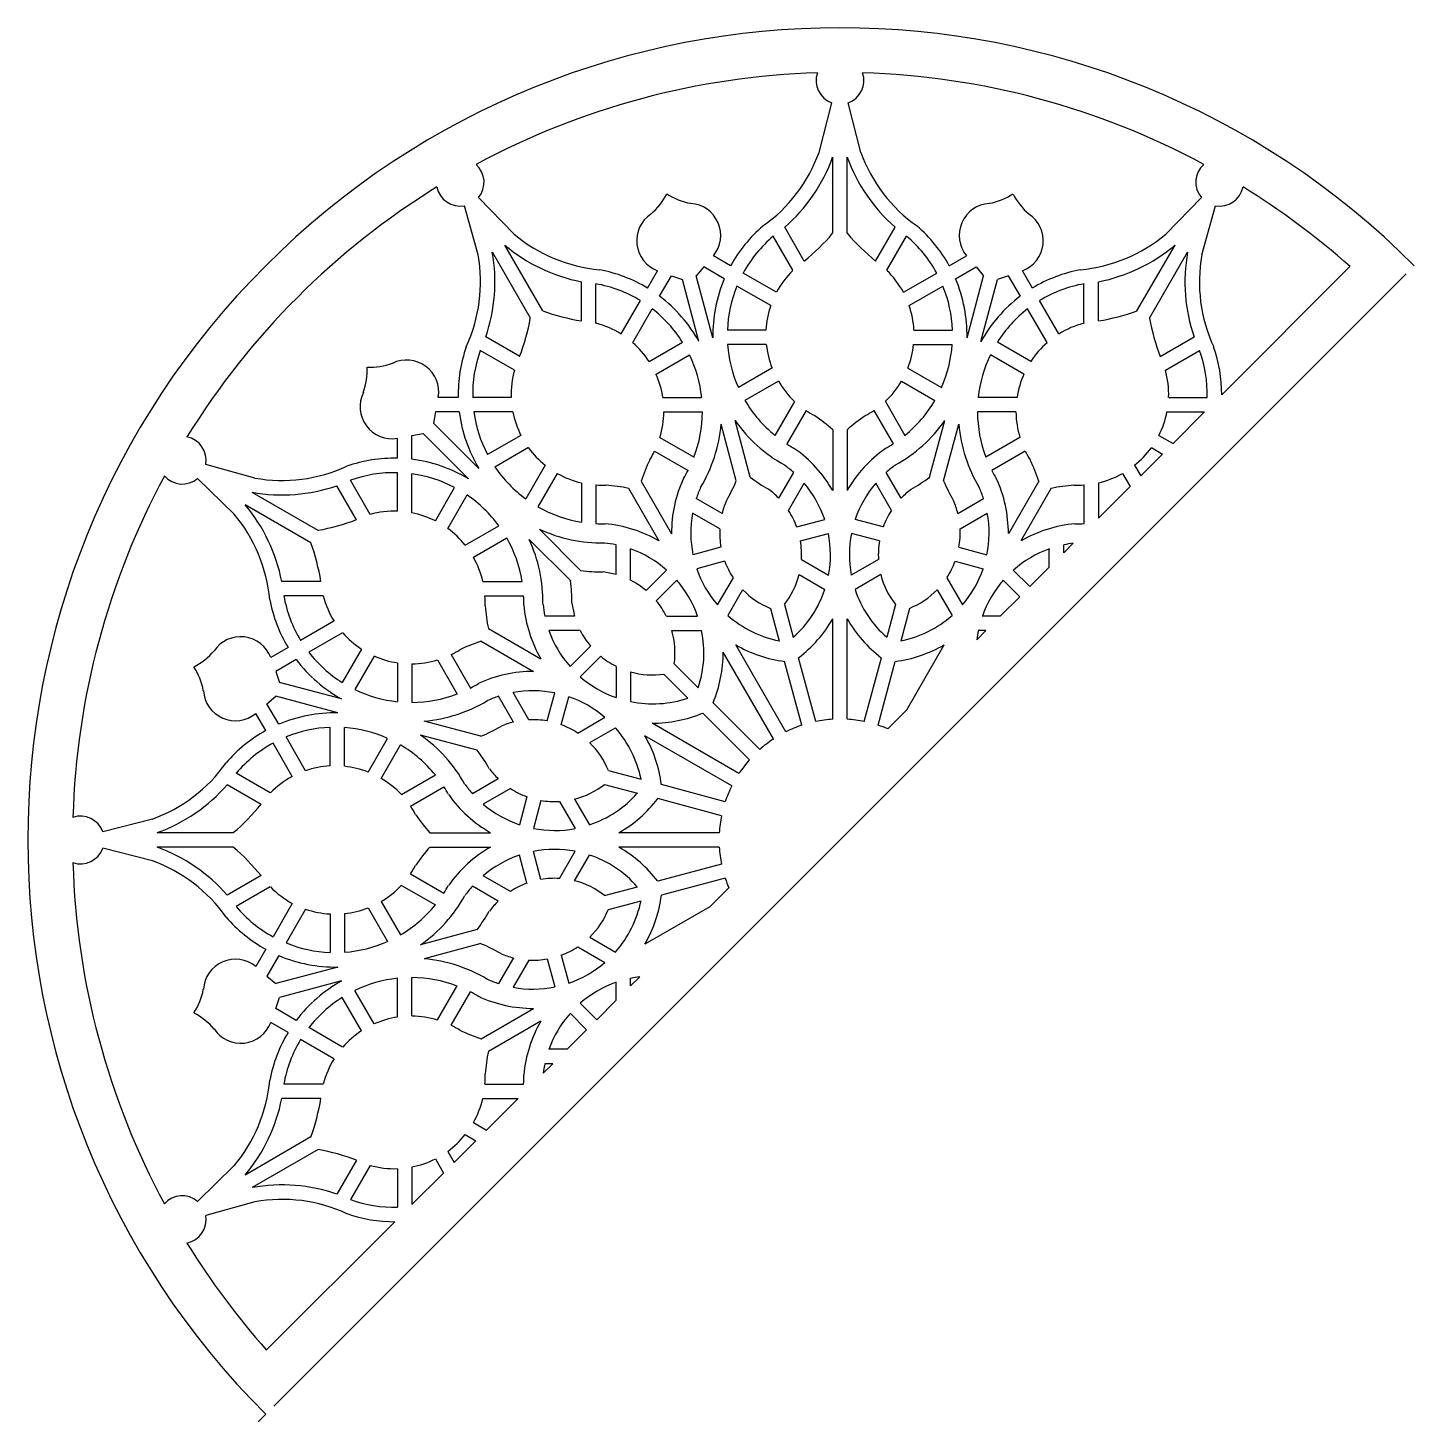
# Model space of a CAD drawing. Extents: x 46 to 293, y -4 to 243.
# Drawn here: x 45.8 to 169.5, y 119.7 to 243.5 of the extents above; entities that cross this region are included whole.
import ezdxf

# ---------------------------------------------------------------- set-up
doc = ezdxf.new("R2010")
doc.units = 0
doc.layers.get('0').update_dxf_attribs({"linetype": 'CONTINUOUS'})

msp = doc.modelspace()

# ---------------------------------------------------------------- linework, layer by layer
for p, q in [((116.42, 232.36), (117.55, 236.78)), ((120.13, 232.36), (119, 236.78)), ((117.63, 225.14), (117.63, 231.92)), ((118.92, 225.14), (118.92, 231.92)), ((89.2, 225.07), (86.01, 228.33)), ((147.35, 225.07), (150.54, 228.33)), ((85.98, 223.21), (84.75, 227.6)), ((150.57, 223.21), (151.8, 227.6)), ((115.09, 222.65), (113.35, 225.67)), ((121.46, 222.65), (123.2, 225.67)), ((91.76, 218.2), (88.36, 224.08)), ((114.08, 221.83), (112.32, 224.88)), ((122.47, 221.83), (124.23, 224.88)), ((144.79, 218.2), (148.19, 224.08)), ((90.64, 217.56), (87.25, 223.44)), ((108.52, 222.23), (106.98, 223.12)), ((128.03, 222.23), (129.57, 223.12)), ((145.91, 217.56), (149.3, 223.44)), ((101.1, 220.25), (101.99, 221.78)), ((106.12, 222.13), (105.45, 221.34)), ((107.95, 221.07), (106.12, 222.13)), ((112.61, 219.87), (109.63, 221.59)), ((123.94, 219.87), (126.92, 221.59)), ((128.6, 221.07), (130.43, 222.13)), ((130.43, 222.13), (131.1, 221.34)), ((135.45, 220.25), (134.56, 221.78)), ((152.35, 210.72), (163.8, 222.17)), ((67.74, 120.45), (168.81, 221.52)), ((95.2, 217.32), (95.2, 220.81)), ((96.49, 217.12), (96.49, 220.63)), ((102.17, 219.52), (103.23, 221.35)), ((103.23, 221.35), (104.21, 221)), ((105.69, 215.47), (104.21, 221)), ((106.93, 215.81), (105.45, 221.34)), ((112.1, 218.68), (109.08, 220.42)), ((124.45, 218.68), (127.47, 220.42)), ((129.62, 215.81), (131.1, 221.34)), ((130.86, 215.47), (132.35, 221)), ((133.32, 221.35), (132.35, 221)), ((134.38, 219.52), (133.32, 221.35)), ((140.06, 217.12), (140.06, 220.63)), ((141.35, 217.32), (141.35, 220.81)), ((98.74, 216.15), (100.46, 219.13)), ((137.81, 216.15), (136.09, 219.13)), ((99.78, 215.38), (101.52, 218.39)), ((136.77, 215.38), (135.03, 218.39)), ((89.69, 214.14), (86.66, 215.88)), ((101.24, 213.7), (104.22, 215.42)), ((111.67, 216.5), (108.23, 216.5)), ((124.88, 216.5), (128.32, 216.5)), ((135.31, 213.7), (132.33, 215.42)), ((146.86, 214.14), (149.89, 215.88)), ((89.22, 212.92), (86.17, 214.68)), ((101.86, 212.57), (104.84, 214.3)), ((111.7, 215.21), (108.25, 215.21)), ((124.85, 215.21), (128.3, 215.21)), ((134.7, 212.57), (131.71, 214.3)), ((147.33, 212.92), (150.38, 214.68)), ((112.21, 213.1), (109.21, 211.36)), ((124.34, 213.1), (127.34, 211.36)), ((112.78, 211.94), (109.8, 210.22)), ((123.77, 211.94), (126.75, 210.22)), ((84.2, 210.49), (82.42, 210.49)), ((88.93, 210.49), (85.49, 210.49)), ((102.47, 210.49), (105.93, 210.49)), ((134.08, 210.49), (130.62, 210.49)), ((147.62, 210.49), (151.06, 210.49)), ((82.18, 209.2), (81.99, 208.18)), ((84.29, 209.2), (82.18, 209.2)), ((89.08, 209.2), (85.59, 209.2)), ((102.56, 209.2), (106, 209.2)), ((114.23, 210.13), (112.47, 207.09)), ((115.25, 209.32), (113.52, 206.33)), ((121.31, 209.32), (123.03, 206.33)), ((122.33, 210.13), (124.08, 207.09)), ((133.99, 209.2), (130.55, 209.2)), ((147.47, 209.2), (150.83, 209.2)), ((148.01, 206.37), (150.83, 209.2)), ((86.04, 204.13), (81.99, 208.18)), ((109.02, 203.03), (107.67, 208.09)), ((110.27, 203.36), (108.91, 208.42)), ((126.28, 203.36), (127.64, 208.42)), ((127.53, 203.03), (128.88, 208.09)), ((78.77, 205.06), (78.77, 206.83)), ((80.06, 207.08), (81.08, 207.27)), ((80.06, 204.97), (80.06, 207.08)), ((85.13, 203.22), (81.08, 207.27)), ((89.8, 207.1), (86.82, 205.38)), ((102.21, 206.91), (105.25, 205.16)), ((117.63, 207.59), (117.63, 202.18)), ((118.92, 207.59), (118.92, 202.18)), ((134.34, 206.91), (131.31, 205.16)), ((146.75, 207.1), (148.01, 206.37)), ((90.47, 206), (87.48, 204.27)), ((101.73, 205.7), (104.72, 203.97)), ((134.82, 205.7), (131.83, 203.97)), ((146.08, 206), (147.06, 205.43)), ((66.05, 203.28), (61.66, 204.51)), ((91.97, 204.43), (90.24, 201.42)), ((144.58, 204.43), (145.12, 203.49)), ((145.12, 203.49), (147.06, 205.43)), ((64.19, 200.06), (60.93, 203.25)), ((76.34, 200.04), (74.58, 203.09)), ((78.77, 200.33), (78.77, 203.77)), ((80.06, 200.18), (80.06, 203.67)), ((93.04, 203.7), (91.32, 200.72)), ((100.53, 203.01), (103.23, 198.32)), ((112.82, 201.49), (114.15, 203.79)), ((123.73, 201.49), (122.4, 203.79)), ((136.02, 203.01), (133.32, 198.32)), ((143.51, 203.7), (144.18, 202.54)), ((71.7, 198.62), (65.82, 202.01)), ((75.12, 199.57), (73.37, 202.6)), ((82.16, 199.46), (83.88, 202.44)), ((83.26, 198.79), (84.99, 201.78)), ((95.2, 202.86), (95.2, 199.36)), ((96.49, 202.67), (96.49, 199.22)), ((99.41, 202.37), (102.12, 197.68)), ((113.68, 200.4), (115.08, 202.83)), ((122.87, 200.4), (121.47, 202.83)), ((137.14, 202.37), (134.43, 197.68)), ((140.06, 202.67), (140.06, 199.22)), ((141.35, 202.86), (141.35, 199.72)), ((141.35, 199.72), (144.18, 202.54)), ((71.06, 197.5), (65.18, 200.89)), ((107.75, 200.13), (105.45, 201.46)), ((128.8, 200.13), (131.1, 201.46)), ((107.54, 198.76), (105.12, 200.16)), ((114.42, 198.92), (116.92, 199.59)), ((122.13, 198.92), (119.63, 199.59)), ((129.01, 198.76), (131.43, 200.16)), ((84.83, 197.29), (87.84, 199.02)), ((95.15, 195.02), (91.45, 198.72)), ((114.75, 197.67), (117.25, 198.34)), ((121.8, 197.67), (119.3, 198.34)), ((85.56, 196.22), (88.54, 197.94)), ((94.24, 194.11), (90.54, 197.81)), ((98.3, 194.67), (98.3, 197.33)), ((99.59, 194.16), (99.59, 196.97)), ((107.65, 197.11), (105.15, 196.44)), ((128.9, 197.11), (131.4, 196.44)), ((136.96, 195.33), (136.96, 196.97)), ((138.25, 196.62), (139.1, 197.47)), ((138.25, 196.62), (138.25, 197.33)), ((107.98, 195.86), (105.49, 195.19)), ((114.84, 196.03), (117.26, 194.63)), ((121.71, 196.03), (119.29, 194.63)), ((128.57, 195.86), (131.07, 195.19)), ((100.97, 193.25), (102.8, 195.08)), ((108.73, 194.39), (107.33, 191.97)), ((114.63, 194.67), (116.93, 193.34)), ((121.92, 194.67), (119.62, 193.34)), ((127.82, 194.39), (129.22, 191.97)), ((135.23, 193.6), (133.75, 195.08)), ((135.23, 193.6), (136.96, 195.33)), ((71.94, 194.06), (68.45, 194.06)), ((86.4, 194.06), (89.9, 194.06)), ((101.88, 192.33), (103.71, 194.16)), ((109.59, 193.32), (108.27, 191.02)), ((126.96, 193.32), (128.28, 191.02)), ((134.32, 192.69), (132.84, 194.16)), ((72.14, 192.77), (68.63, 192.77)), ((86.59, 192.77), (90.04, 192.77)), ((113.32, 191.99), (114.1, 189.07)), ((123.24, 191.99), (122.45, 189.07)), ((132.59, 190.96), (134.32, 192.69)), ((94.59, 190.96), (91.93, 190.96)), ((102.78, 190.96), (105.57, 190.96)), ((112.07, 191.65), (112.85, 188.74)), ((117.63, 181.77), (117.63, 190.72)), ((118.92, 181.77), (118.92, 190.72)), ((124.48, 191.65), (123.7, 188.74)), ((132.59, 190.96), (130.98, 190.96)), ((73.11, 190.52), (70.13, 188.8)), ((73.88, 189.48), (70.87, 187.74)), ((86.89, 189.85), (91.58, 187.14)), ((95.1, 189.67), (92.29, 189.67)), ((103.28, 189.67), (105.93, 189.67)), ((130.49, 188.86), (131.3, 189.67)), ((131.3, 189.67), (130.62, 189.67)), ((69.01, 188.16), (67.48, 187.27)), ((86.25, 188.73), (90.93, 186.02)), ((96.01, 188.29), (94.18, 186.46)), ((113.44, 180.64), (108.97, 188.4)), ((124.24, 182.61), (127.59, 188.4)), ((69.74, 187.09), (67.91, 186.03)), ((75.56, 188.02), (73.84, 185.04)), ((76.69, 187.4), (74.96, 184.41)), ((82.35, 187.05), (84.1, 184.01)), ((83.56, 187.53), (85.29, 184.54)), ((96.93, 187.38), (95.1, 185.55)), ((112.33, 180), (107.85, 187.75)), ((114.86, 181.23), (113.34, 186.92)), ((116.11, 181.57), (114.58, 187.25)), ((120.44, 181.57), (121.97, 187.25)), ((121.69, 181.23), (123.21, 186.92)), ((67.91, 186.03), (68.26, 185.05)), ((78.77, 186.79), (78.77, 183.33)), ((80.06, 186.7), (80.06, 183.26)), ((98.3, 186.48), (98.3, 183.69)), ((99.59, 185.98), (99.59, 183.33)), ((102.57, 185.78), (104.7, 183.65)), ((103.48, 186.69), (105.61, 184.56)), ((73.79, 183.57), (68.26, 185.05)), ((67.13, 183.14), (67.92, 183.81)), ((73.45, 182.33), (67.92, 183.81)), ((89.13, 181.51), (87.8, 183.81)), ((90.5, 181.72), (89.1, 184.14)), ((92.15, 181.61), (92.82, 184.11)), ((93.4, 181.27), (94.07, 183.77)), ((111.11, 179.06), (106.95, 183.23)), ((67.03, 180.74), (66.14, 182.28)), ((68.19, 181.31), (67.13, 183.14)), ((110.2, 178.15), (106.03, 182.31)), ((122.54, 180.91), (124.24, 182.61)), ((72.76, 177.59), (72.76, 181.03)), ((74.05, 177.56), (74.05, 181.01)), ((86.23, 180.24), (81.17, 181.59)), ((94.87, 180.53), (97.29, 181.93)), ((95.94, 179.67), (98.24, 180.99)), ((109.26, 176.93), (101.51, 181.41)), ((69.39, 176.65), (67.67, 179.63)), ((70.58, 177.16), (68.84, 180.18)), ((76.16, 177.04), (77.89, 180.05)), ((85.9, 178.99), (80.84, 180.35)), ((108.62, 175.82), (100.86, 180.29)), ((77.32, 176.48), (79.04, 179.46)), ((97.61, 177.19), (100.52, 176.41)), ((66.61, 174.16), (63.58, 175.91)), ((67.43, 175.18), (64.38, 176.94)), ((79.13, 175.03), (82.17, 176.79)), ((87.77, 176.44), (85.47, 175.11)), ((97.27, 175.94), (100.19, 175.16)), ((108.03, 174.4), (102.34, 175.92)), ((79.94, 174.01), (82.93, 175.74)), ((88.86, 175.58), (86.43, 174.18)), ((90.34, 174.84), (89.67, 172.34)), ((91.59, 174.51), (90.92, 172.01)), ((94.59, 174.63), (95.92, 172.33)), ((107.69, 173.15), (102.01, 174.67)), ((93.23, 174.42), (94.63, 172)), ((56.9, 172.84), (52.48, 171.71)), ((64.12, 171.63), (57.34, 171.63)), ((81.67, 171.63), (87.08, 171.63)), ((107.49, 171.63), (98.54, 171.63)), ((56.9, 169.13), (52.48, 170.26)), ((64.12, 170.34), (57.34, 170.34)), ((81.67, 170.34), (87.08, 170.34)), ((90.34, 167.13), (89.67, 169.63)), ((91.59, 167.46), (90.92, 169.96)), ((93.23, 167.55), (94.63, 169.97)), ((94.59, 167.34), (95.92, 169.64)), ((107.49, 170.34), (98.54, 170.34)), ((107.69, 168.82), (102.01, 167.29)), ((66.61, 167.8), (63.58, 166.06)), ((79.94, 167.95), (82.93, 166.23)), ((88.86, 166.39), (86.43, 167.79)), ((108.03, 167.57), (102.34, 166.05)), ((67.43, 166.79), (64.38, 165.03)), ((79.13, 166.93), (82.17, 165.18)), ((87.77, 165.53), (85.47, 166.86)), ((97.27, 166.02), (100.19, 166.81)), ((106.65, 165.02), (108.35, 166.72)), ((69.39, 165.32), (67.67, 162.34)), ((70.58, 164.81), (68.84, 161.79)), ((76.16, 164.92), (77.89, 161.92)), ((77.32, 165.49), (79.04, 162.51)), ((97.61, 164.78), (100.52, 165.56)), ((106.65, 165.02), (100.86, 161.67)), ((72.76, 164.38), (72.76, 160.94)), ((74.05, 164.41), (74.05, 160.96)), ((85.9, 162.98), (80.84, 161.62)), ((95.94, 162.3), (98.24, 160.97)), ((67.03, 161.23), (66.14, 159.69)), ((86.23, 161.73), (81.17, 160.38)), ((94.87, 161.43), (97.29, 160.04)), ((68.19, 160.66), (67.13, 158.83)), ((89.13, 160.46), (87.8, 158.16)), ((90.5, 160.25), (89.1, 157.83)), ((92.15, 160.36), (92.82, 157.86)), ((93.4, 160.69), (94.07, 158.19)), ((67.13, 158.83), (67.92, 158.16)), ((73.45, 159.64), (67.92, 158.16)), ((78.77, 155.18), (78.77, 158.64)), ((80.06, 155.27), (80.06, 158.71)), ((99.59, 157.96), (100.4, 158.77)), ((99.59, 157.96), (99.59, 158.64)), ((73.79, 158.4), (68.26, 156.91)), ((76.69, 154.56), (74.96, 157.55)), ((82.35, 154.92), (84.1, 157.95)), ((83.56, 154.44), (85.29, 157.43)), ((98.3, 156.67), (98.3, 158.28)), ((67.91, 155.94), (68.26, 156.91)), ((75.56, 153.95), (73.84, 156.93)), ((96.57, 154.94), (95.1, 156.42)), ((96.57, 154.94), (98.3, 156.67)), ((69.74, 154.88), (67.91, 155.94)), ((86.25, 153.24), (90.93, 155.94)), ((86.89, 152.12), (91.58, 154.83)), ((95.66, 154.03), (94.18, 155.51)), ((69.01, 153.81), (67.48, 154.7)), ((73.88, 152.49), (70.87, 154.23)), ((93.93, 152.3), (95.66, 154.03)), ((73.11, 151.45), (70.13, 153.17)), ((93.93, 152.3), (92.29, 152.3)), ((91.79, 150.16), (92.64, 151.01)), ((92.64, 151.01), (91.93, 151.01)), ((72.14, 149.19), (68.63, 149.19)), ((86.59, 149.19), (90.04, 149.19)), ((71.94, 147.9), (68.45, 147.9)), ((86.4, 147.9), (89.54, 147.9)), ((86.72, 145.08), (89.54, 147.9)), ((85.56, 145.75), (86.72, 145.08)), ((71.06, 144.47), (65.18, 141.07)), ((83.83, 142.2), (85.77, 144.14)), ((84.83, 144.68), (85.77, 144.14)), ((71.7, 143.35), (65.82, 139.96)), ((75.12, 142.4), (73.37, 139.37)), ((82.16, 142.51), (82.89, 141.25)), ((83.26, 143.18), (83.83, 142.2)), ((64.19, 141.91), (60.93, 138.72)), ((76.34, 141.93), (74.58, 138.88)), ((78.77, 141.64), (78.77, 138.2)), ((80.06, 141.79), (80.06, 138.43)), ((80.06, 138.43), (82.89, 141.25)), ((66.05, 138.69), (61.66, 137.46)), ((67.09, 125.46), (78.54, 136.91))]:
    msp.add_line(p, q)
for centre, radius, start, end in [((118.28, 170.98), 72.5, 45, 225), ((118.28, 170.98), 68.5, 91.6876, 118.3124), ((118.28, 238.78), 2.13, 161.4226, 250.0131), ((118.28, 238.78), 2.13, 289.9869, 18.5774), ((118.28, 170.98), 68.5, 61.6876, 88.3124), ((103.52, 237), 13.7, 305.0647, 340.209), ((103.52, 237), 14.99, 310.9483, 340.209), ((133.03, 237), 14.99, 199.791, 229.0517), ((133.03, 237), 13.7, 199.791, 234.9353), ((84.38, 229.69), 2.13, 319.9869, 48.5774), ((152.17, 229.69), 2.13, 131.4226, 220.0131), ((118.28, 170.98), 68.5, 121.6876, 148.3124), ((84.38, 229.69), 2.13, 191.4226, 280.0131), ((152.17, 229.69), 2.13, 259.9869, 348.5774), ((118.28, 170.98), 68.5, 48.3476, 58.3124), ((97.8, 231.17), 5.62, 309.8153, 333.2532), ((105.91, 233.35), 5.62, 236.7468, 260.1847), ((104.76, 224.94), 2.87, 320.6707, 86.154), ((131.79, 224.94), 2.87, 93.846, 219.3293), ((130.64, 233.35), 5.62, 279.8153, 303.2532), ((138.75, 231.17), 5.62, 206.7468, 230.1847), ((103, 224.47), 2.87, 123.846, 249.3293), ((133.55, 224.47), 2.87, 290.6707, 56.154), ((119.77, 216.05), 12.84, 130.7148, 151.2199), ((116.78, 216.05), 12.84, 28.7801, 49.2852), ((98.04, 235.53), 14.99, 229.791, 259.0517), ((98.04, 235.53), 13.7, 229.791, 264.9353), ((119.77, 216.05), 11.55, 130.1693, 151.3561), ((103.52, 237), 18.43, 308.8868, 319.9387), ((133.03, 237), 18.43, 220.0613, 231.1132), ((116.78, 216.05), 11.55, 28.6439, 49.8307), ((138.51, 235.53), 13.7, 275.0647, 310.209), ((138.51, 235.53), 14.99, 280.9483, 310.209), ((72.49, 220.78), 13.7, 335.0647, 10.209), ((72.49, 220.78), 14.99, 340.9483, 10.209), ((164.06, 220.78), 14.99, 169.791, 199.0517), ((164.06, 220.78), 13.7, 169.791, 204.9353), ((94.45, 209.26), 12.84, 58.7801, 79.2852), ((119.77, 216.05), 8.11, 134.5603, 151.9311), ((116.78, 216.05), 8.11, 28.0689, 45.4397), ((142.1, 209.26), 12.84, 100.7148, 121.2199), ((94.45, 209.26), 11.55, 58.6439, 79.8307), ((119.77, 216.05), 12.84, 156.9911, 181.0756), ((119.77, 216.05), 11.55, 157.7762, 177.7714), ((116.78, 216.05), 11.55, 2.2286, 22.2238), ((116.78, 216.05), 12.84, 358.9244, 23.0089), ((142.1, 209.26), 11.55, 100.1693, 121.3561), ((94.45, 209.26), 12.84, 28.9244, 53.0089), ((142.1, 209.26), 12.84, 126.9911, 151.0756), ((98.04, 235.53), 18.43, 250.0613, 261.1132), ((94.45, 209.26), 11.55, 32.2286, 52.2238), ((119.77, 216.05), 8.11, 161.1079, 176.8259), ((116.78, 216.05), 8.11, 3.1741, 18.8921), ((142.1, 209.26), 11.55, 127.7762, 147.7714), ((138.51, 235.53), 18.43, 278.8868, 289.9387), ((72.49, 220.78), 18.43, 338.8868, 349.9387), ((94.45, 209.26), 8.11, 58.0689, 75.4397), ((142.1, 209.26), 8.11, 104.5603, 121.9311), ((164.06, 220.78), 18.43, 190.0613, 201.1132), ((94.45, 209.26), 8.11, 33.1741, 48.8921), ((142.1, 209.26), 8.11, 131.1079, 146.8259), ((97.04, 210.76), 12.84, 160.7148, 181.2199), ((97.04, 210.76), 11.55, 160.1693, 181.3561), ((94.45, 209.26), 11.55, 6.0834, 25.828), ((119.77, 216.05), 11.55, 184.172, 203.9166), ((119.77, 216.05), 8.11, 185.9459, 201.3211), ((116.78, 216.05), 8.11, 338.6789, 354.0541), ((116.78, 216.05), 11.55, 336.0834, 355.828), ((142.1, 209.26), 11.55, 154.172, 173.9166), ((139.51, 210.76), 11.55, 358.6439, 19.8307), ((139.51, 210.76), 12.84, 359.8164, 19.2852), ((70.45, 212.87), 5.62, 339.8153, 3.2532), ((76.39, 218.81), 5.62, 266.7468, 290.1847), ((79.59, 210.95), 2.87, 350.6707, 116.154), ((97.04, 210.76), 8.11, 164.5603, 181.9311), ((139.51, 210.76), 8.11, 358.0689, 15.4397), ((94.45, 209.26), 8.11, 8.6789, 24.0541), ((119.77, 216.05), 8.11, 210.4619, 226.8625), ((116.78, 216.05), 8.11, 313.1375, 329.5381), ((142.1, 209.26), 8.11, 155.9459, 171.3211), ((78.31, 209.67), 2.87, 153.846, 279.3293), ((97.04, 210.76), 12.84, 186.9911, 211.0756), ((97.04, 210.76), 11.55, 187.7762, 207.7714), ((97.04, 210.76), 8.11, 191.1079, 206.8259), ((94.45, 209.26), 8.11, 343.1375, 359.5381), ((94.45, 209.26), 11.55, 339.1851, 359.6756), ((119.77, 216.05), 11.55, 210.3244, 230.8149), ((119.77, 216.05), 8.11, 236.0819, 242.4634), ((116.78, 216.05), 8.11, 297.5366, 303.9181), ((116.78, 216.05), 11.55, 309.1851, 329.6756), ((142.1, 209.26), 11.55, 180.3244, 200.8149), ((142.1, 209.26), 8.11, 180.4619, 196.8625), ((139.51, 210.76), 8.11, 333.1741, 348.8921), ((94.45, 209.26), 13.27, 329.1198, 354.9135), ((119.77, 216.05), 13.27, 215.0865, 240.8802), ((107.6, 196.45), 14.99, 48.0016, 55.8179), ((128.95, 196.45), 14.99, 124.1821, 131.9984), ((116.78, 216.05), 13.27, 299.1198, 324.9135), ((142.1, 209.26), 13.27, 185.0865, 210.8802), ((59.57, 204.88), 2.13, 349.9869, 78.5774), ((97.04, 210.76), 8.11, 215.9459, 231.3211), ((94.45, 209.26), 8.11, 327.5366, 333.9181), ((119.77, 216.05), 11.55, 237.2494, 241.3224), ((107.6, 196.45), 11.55, 29.7379, 54.9785), ((128.95, 196.45), 11.55, 125.0215, 150.2621), ((116.78, 216.05), 11.55, 298.6776, 302.7506), ((142.1, 209.26), 8.11, 206.0819, 212.4634), ((139.51, 210.76), 8.11, 308.6789, 324.0541), ((68.48, 216.77), 13.7, 259.791, 294.9353), ((78.5, 192.22), 12.84, 88.7801, 109.2852), ((78.5, 192.22), 12.84, 58.9244, 83.0089), ((97.04, 210.76), 11.55, 214.172, 233.9166), ((114.79, 198.38), 14.99, 154.1821, 161.9984), ((107.6, 196.45), 9.83, 48.2371, 54.4648), ((128.95, 196.45), 9.83, 125.5352, 131.7629), ((121.76, 198.38), 14.99, 18.0016, 25.8179), ((118.28, 170.98), 68.5, 151.6876, 178.3124), ((59.57, 204.88), 2.13, 221.4226, 310.0131), ((78.5, 192.22), 11.55, 88.6439, 109.8307), ((78.5, 192.22), 11.55, 62.2286, 82.2238), ((97.04, 210.76), 8.11, 240.4619, 256.8625), ((114.79, 198.38), 11.55, 155.0215, 180.2621), ((94.45, 209.26), 11.55, 328.6776, 332.7506), ((94.45, 209.26), 15.85, 329.705, 336.8458), ((119.77, 216.05), 15.85, 233.1542, 240.295), ((116.78, 216.05), 15.85, 299.705, 306.8458), ((142.1, 209.26), 15.85, 203.1542, 210.295), ((142.1, 209.26), 11.55, 207.2494, 211.3224), ((121.76, 198.38), 11.55, 359.7379, 24.9785), ((139.51, 210.76), 8.11, 283.1375, 299.5381), ((68.48, 216.77), 14.99, 259.791, 289.0517), ((78.5, 192.22), 11.55, 36.0834, 55.828), ((97.04, 210.76), 8.11, 266.0819, 272.4634), ((96.3, 187.7), 14.99, 78.0016, 85.8179), ((114.79, 198.38), 9.83, 155.5352, 161.7629), ((107.6, 196.45), 7.25, 43.9571, 53.4597), ((107.6, 196.45), 9.83, 18.6094, 40.4261), ((128.95, 196.45), 9.83, 139.5739, 161.3906), ((128.95, 196.45), 7.25, 126.5403, 136.0429), ((121.76, 198.38), 9.83, 18.2371, 24.4648), ((140.26, 187.7), 14.99, 94.1821, 101.9984), ((139.51, 210.76), 8.11, 267.5366, 273.9181), ((53.73, 191.22), 14.99, 10.9483, 40.209), ((97.04, 210.76), 11.55, 240.3244, 260.8149), ((114.79, 198.38), 7.25, 156.5403, 166.0429), ((121.76, 198.38), 7.25, 13.9571, 23.4597), ((53.73, 191.22), 13.7, 5.0647, 40.209), ((68.48, 216.77), 18.43, 280.0613, 291.1132), ((78.5, 192.22), 8.11, 88.0689, 105.4397), ((78.5, 192.22), 8.11, 63.1741, 78.8921), ((114.79, 198.38), 9.83, 169.5739, 191.3906), ((107.6, 196.45), 7.25, 19.8957, 32.9892), ((128.95, 196.45), 7.25, 147.0108, 160.1043), ((121.76, 198.38), 9.83, 348.6094, 10.4261), ((78.5, 192.22), 8.11, 38.6789, 54.0541), ((97.04, 210.76), 13.27, 245.0865, 270.8802), ((97.04, 210.76), 11.55, 267.2494, 271.3224), ((96.3, 187.7), 11.55, 59.7379, 84.9785), ((114.79, 198.38), 7.25, 177.0108, 190.1043), ((107.6, 196.45), 9.83, 349.3483, 11.0891), ((128.95, 196.45), 9.83, 168.9109, 190.6517), ((121.76, 198.38), 7.25, 349.8957, 2.9892), ((140.26, 187.7), 11.55, 95.0215, 120.2621), ((139.51, 210.76), 11.55, 268.6776, 272.7506), ((53.73, 191.22), 18.43, 8.8868, 19.9387), ((78.5, 192.22), 11.55, 9.1851, 29.6756), ((78.5, 192.22), 13.27, 359.1198, 24.9135), ((96.3, 187.7), 9.83, 78.2371, 84.4648), ((96.3, 187.7), 9.83, 48.6094, 70.4261), ((107.6, 196.45), 7.25, 356.6875, 9.6949), ((128.95, 196.45), 7.25, 170.3051, 183.3125), ((140.26, 187.7), 9.83, 109.5739, 131.3906), ((140.26, 187.7), 9.83, 96.7393, 101.7629), ((78.5, 192.22), 8.11, 13.1375, 29.5381), ((114.79, 198.38), 7.25, 200.3051, 213.3125), ((121.76, 198.38), 7.25, 326.6875, 339.6949), ((97.04, 210.76), 15.85, 263.1542, 270.295), ((96.3, 187.7), 7.25, 73.9571, 83.4597), ((114.79, 198.38), 9.83, 198.9109, 220.6517), ((107.6, 196.45), 7.25, 322.0056, 345.743), ((128.95, 196.45), 7.25, 194.257, 217.9944), ((121.76, 198.38), 9.83, 319.3483, 341.0891), ((78.5, 192.22), 15.85, 359.705, 6.8458), ((96.3, 187.7), 7.25, 49.8957, 62.9892), ((96.3, 187.7), 9.83, 19.3483, 41.0891), ((114.79, 198.38), 7.25, 224.257, 247.9944), ((107.6, 196.45), 9.83, 311.3596, 341.5457), ((128.95, 196.45), 9.83, 198.4543, 228.6404), ((121.76, 198.38), 7.25, 292.0056, 315.743), ((140.26, 187.7), 9.83, 138.9109, 160.6517), ((80, 194.81), 12.84, 190.7148, 211.2199), ((80, 194.81), 11.55, 190.1693, 211.3561), ((80, 194.81), 8.11, 194.5603, 211.9311), ((78.5, 192.22), 8.11, 357.5366, 3.9181), ((101.56, 192.96), 14.99, 184.1821, 191.9984), ((78.5, 192.22), 11.55, 358.6776, 2.7506), ((101.56, 192.96), 11.55, 185.0215, 210.2621), ((101.56, 192.96), 9.83, 185.5352, 191.7629), ((101.56, 192.96), 7.25, 186.5403, 196.0429), ((96.3, 187.7), 7.25, 26.6875, 39.6949), ((114.79, 198.38), 9.83, 228.4543, 258.6404), ((107.6, 196.45), 11.55, 307.2045, 330.2621), ((128.95, 196.45), 11.55, 209.7379, 232.7955), ((121.76, 198.38), 9.83, 281.3596, 311.5457), ((80, 194.81), 8.11, 221.1079, 236.8259), ((101.56, 192.96), 9.83, 199.5739, 221.3906), ((101.56, 192.96), 7.25, 207.0108, 220.1043), ((96.3, 187.7), 7.25, 352.0056, 15.743), ((96.3, 187.7), 9.83, 341.3596, 11.5457), ((140.26, 187.7), 9.83, 168.4543, 173.2607), ((64.79, 186.26), 2.87, 20.6707, 146.154), ((90.88, 174.47), 14.99, 108.0016, 115.8179), ((114.79, 198.38), 11.55, 239.7379, 262.7955), ((121.76, 198.38), 11.55, 277.2045, 300.2621), ((58.09, 191.46), 5.62, 296.7468, 320.1847), ((80, 194.81), 12.84, 216.9911, 241.0756), ((80, 194.81), 11.55, 217.7762, 237.7714), ((80, 194.81), 8.11, 245.9459, 261.3211), ((80, 194.81), 8.11, 270.4619, 286.8625), ((80, 194.81), 8.11, 296.0819, 302.4634), ((101.56, 192.96), 7.25, 230.3051, 243.3125), ((96.3, 187.7), 11.55, 337.2045, 0.2621), ((55.91, 183.35), 5.62, 9.8153, 33.2532), ((90.88, 174.47), 11.55, 89.7379, 114.9785), ((101.56, 192.96), 7.25, 254.257, 277.9944), ((80, 194.81), 11.55, 244.172, 263.9166), ((80, 194.81), 11.55, 297.2494, 301.3224), ((101.56, 192.96), 9.83, 228.9109, 250.6517), ((64.32, 184.5), 2.87, 183.846, 309.3293), ((80, 194.81), 11.55, 270.3244, 290.8149), ((80, 194.81), 13.27, 275.0865, 300.8802), ((90.88, 174.47), 9.83, 108.2371, 114.4648), ((90.88, 174.47), 9.83, 78.6094, 100.4261), ((90.88, 174.47), 9.83, 49.3483, 71.0891), ((101.56, 192.96), 9.83, 258.4543, 288.6404), ((73.21, 169.49), 12.84, 88.9244, 113.0089), ((101.56, 192.96), 11.55, 269.7379, 292.7955), ((73.21, 169.49), 12.84, 118.7801, 139.2852), ((73.21, 169.49), 11.55, 92.2286, 112.2238), ((73.21, 169.49), 11.55, 66.0834, 85.828), ((80, 194.81), 15.85, 293.1542, 300.295), ((90.88, 174.47), 7.25, 103.9571, 113.4597), ((90.88, 174.47), 7.25, 79.8957, 92.9892), ((90.88, 174.47), 7.25, 56.6875, 69.6949), ((90.88, 174.47), 9.83, 11.3596, 41.5457), ((118.28, 170.98), 10.8, 108.4227, 116.5773), ((118.28, 170.98), 10.8, 93.4227, 101.5773), ((118.28, 170.98), 10.8, 78.4227, 86.5773), ((118.28, 170.98), 10.8, 66.7348, 71.5773), ((73.21, 169.49), 11.55, 118.6439, 139.8307), ((73.21, 169.49), 13.27, 29.1198, 54.9135), ((90.88, 174.47), 7.25, 22.0056, 45.743), ((90.88, 174.47), 11.55, 7.2045, 30.2621), ((118.28, 170.98), 10.8, 123.4227, 131.5773), ((73.21, 169.49), 11.55, 39.1851, 59.6756), ((73.21, 169.49), 15.85, 29.705, 36.8458), ((52.26, 185.74), 13.7, 289.791, 324.9353), ((73.21, 169.49), 8.11, 93.1741, 108.8921), ((73.21, 169.49), 8.11, 68.6789, 84.0541), ((92.81, 181.66), 7.25, 216.5403, 226.0429), ((118.28, 170.98), 10.8, 138.4227, 146.5773), ((52.26, 185.74), 14.99, 289.791, 319.0517), ((73.21, 169.49), 8.11, 118.0689, 135.4397), ((73.21, 169.49), 8.11, 43.1375, 59.5381), ((92.81, 181.66), 9.83, 215.5352, 221.7629), ((92.81, 181.66), 7.25, 284.257, 307.9944), ((118.28, 170.98), 10.8, 153.4227, 161.5773), ((73.21, 169.49), 11.55, 28.6776, 32.7506), ((92.81, 181.66), 11.55, 215.0215, 240.2621), ((92.81, 181.66), 7.25, 237.0108, 250.1043), ((92.81, 181.66), 7.25, 260.3051, 273.3125), ((92.81, 181.66), 9.83, 288.4543, 318.6404), ((92.81, 181.66), 11.55, 299.7379, 322.7955), ((52.26, 185.74), 18.43, 310.0613, 321.1132), ((73.21, 169.49), 8.11, 27.5366, 33.9181), ((92.81, 181.66), 9.83, 229.5739, 251.3906), ((50.48, 170.98), 2.13, 19.9869, 108.5774), ((92.81, 181.66), 14.99, 214.1821, 221.9984), ((118.28, 170.98), 10.8, 168.4227, 176.5773), ((92.81, 181.66), 9.83, 258.9109, 280.6517), ((50.48, 170.98), 2.13, 251.4226, 340.0131), ((52.26, 156.23), 14.99, 40.9483, 70.209), ((52.26, 156.23), 18.43, 38.8868, 49.9387), ((92.81, 160.31), 14.99, 138.0016, 145.8179), ((92.81, 160.31), 11.55, 119.7379, 144.9785), ((92.81, 160.31), 9.83, 108.6094, 130.4261), ((92.81, 160.31), 9.83, 79.3483, 101.0891), ((92.81, 160.31), 9.83, 41.3596, 71.5457), ((92.81, 160.31), 11.55, 37.2045, 60.2621), ((118.28, 170.98), 10.8, 183.4227, 191.5773), ((118.28, 170.98), 68.5, 181.6876, 208.3124), ((52.26, 156.23), 13.7, 35.0647, 70.209), ((73.21, 172.48), 8.11, 326.0819, 332.4634), ((92.81, 160.31), 7.25, 109.8957, 122.9892), ((92.81, 160.31), 7.25, 86.6875, 99.6949), ((92.81, 160.31), 7.25, 52.0056, 75.743), ((118.28, 170.98), 10.8, 198.4227, 203.2652), ((73.21, 172.48), 8.11, 224.5603, 241.9311), ((73.21, 172.48), 8.11, 300.4619, 316.8625), ((73.21, 172.48), 13.27, 305.0865, 330.8802), ((73.21, 172.48), 11.55, 327.2494, 331.3224), ((92.81, 160.31), 9.83, 138.2371, 144.4648), ((90.88, 167.5), 11.55, 329.7379, 352.7955), ((73.21, 172.48), 11.55, 220.1693, 241.3561), ((73.21, 172.48), 8.11, 251.1079, 266.8259), ((73.21, 172.48), 8.11, 275.9459, 291.3211), ((73.21, 172.48), 11.55, 300.3244, 320.8149), ((73.21, 172.48), 15.85, 323.1542, 330.295), ((92.81, 160.31), 7.25, 133.9571, 143.4597), ((90.88, 167.5), 7.25, 314.257, 337.9944), ((90.88, 167.5), 9.83, 318.4543, 348.6404), ((73.21, 172.48), 12.84, 220.7148, 241.2199), ((73.21, 172.48), 11.55, 247.7762, 267.7714), ((73.21, 172.48), 11.55, 274.172, 293.9166), ((80, 147.15), 15.85, 59.705, 66.8458), ((90.88, 167.5), 7.25, 290.3051, 303.3125), ((64.32, 157.47), 2.87, 50.6707, 176.154), ((73.21, 172.48), 12.84, 246.9911, 271.0756), ((80, 147.15), 13.27, 59.1198, 84.9135), ((90.88, 167.5), 7.25, 246.5403, 256.0429), ((90.88, 167.5), 7.25, 267.0108, 280.1043), ((90.88, 167.5), 9.83, 288.9109, 310.6517), ((80, 147.15), 11.55, 96.0834, 115.828), ((80, 147.15), 11.55, 69.1851, 89.6756), ((90.88, 167.5), 9.83, 245.5352, 251.7629), ((101.56, 149), 9.83, 96.7393, 101.5457), ((55.91, 158.62), 5.62, 326.7468, 350.1847), ((80, 147.15), 12.84, 118.9244, 143.0089), ((80, 147.15), 11.55, 58.6776, 62.7506), ((90.88, 167.5), 9.83, 259.5739, 281.3906), ((101.56, 149), 9.83, 109.3483, 131.0891), ((80, 147.15), 11.55, 122.2286, 142.2238), ((90.88, 167.5), 11.55, 245.0215, 270.2621), ((58.09, 150.51), 5.62, 39.8153, 63.2532), ((80, 147.15), 8.11, 98.6789, 114.0541), ((80, 147.15), 8.11, 73.1375, 89.5381), ((101.56, 149), 11.55, 149.7379, 174.9785), ((101.56, 149), 9.83, 138.6094, 160.4261), ((64.79, 155.71), 2.87, 213.846, 339.3293), ((80, 147.15), 12.84, 148.7801, 169.2852), ((80, 147.15), 8.11, 123.1741, 138.8921), ((80, 147.15), 8.11, 57.5366, 63.9181), ((90.88, 167.5), 14.99, 244.1821, 251.9984), ((80, 147.15), 11.55, 148.6439, 169.8307), ((80, 147.15), 8.11, 148.0689, 165.4397), ((101.56, 149), 14.99, 168.0016, 175.8179), ((101.56, 149), 9.83, 168.2371, 173.2607), ((78.5, 149.75), 8.11, 356.0819, 2.4634), ((78.5, 149.75), 11.55, 357.2494, 1.3224), ((53.73, 150.75), 13.7, 319.791, 354.9353), ((53.73, 150.75), 14.99, 319.791, 349.0517), ((53.73, 150.75), 18.43, 340.0613, 351.1132), ((78.5, 149.75), 8.11, 330.4619, 346.8625), ((78.5, 149.75), 8.11, 305.9459, 321.3211), ((68.48, 125.2), 18.43, 68.8868, 79.9387), ((78.5, 149.75), 8.11, 281.1079, 296.8259), ((78.5, 149.75), 8.11, 254.5603, 271.9311), ((68.48, 125.2), 14.99, 70.9483, 100.209), ((59.57, 137.09), 2.13, 49.9869, 138.5774), ((68.48, 125.2), 13.7, 65.0647, 100.209), ((78.5, 149.75), 11.55, 250.1693, 271.3561), ((59.57, 137.09), 2.13, 281.4226, 10.0131), ((78.5, 149.75), 12.84, 250.7148, 270.1836), ((118.28, 170.98), 68.5, 211.6876, 221.6524), ((118.28, 68.45), 72.5, 135, 315)]:
    msp.add_arc(centre, radius, start, end)

doc.saveas('drawing.dxf')
